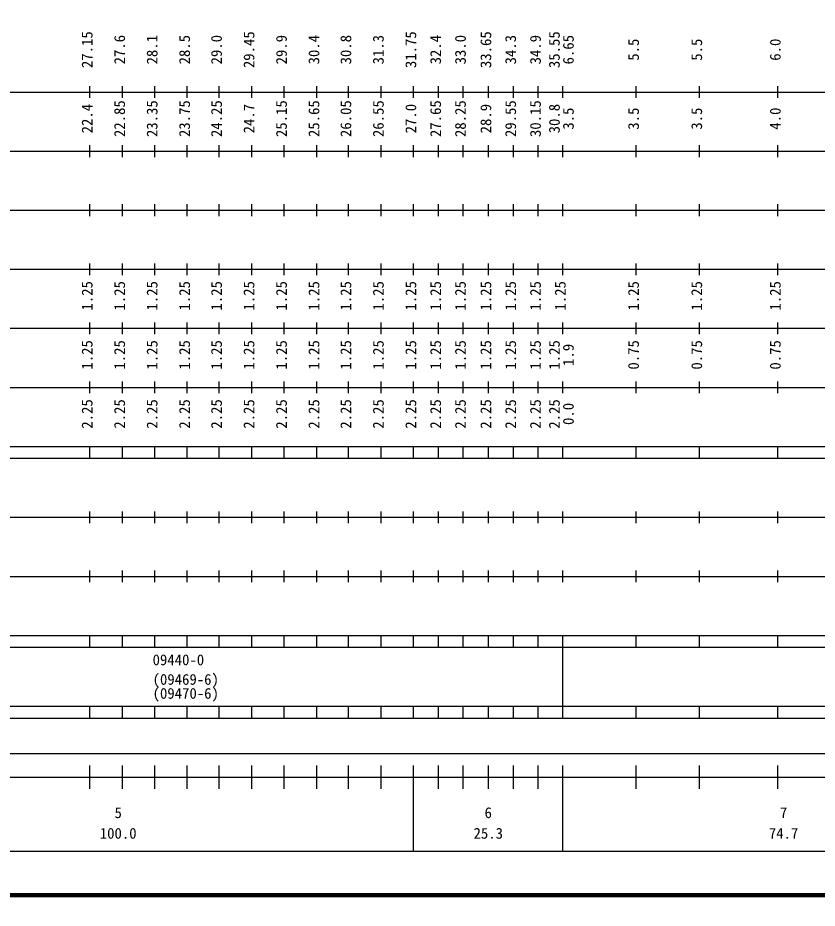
# Model space of a CAD drawing. Units: millimetres, scale not verified. Extents: x -4899410 to 5109540, y -9693800 to 6319957.
# Drawn here: x 301004 to 436337, y 17817 to 168571 of the extents above; entities that cross this region are included whole.
import ezdxf
from ezdxf.enums import TextEntityAlignment as Align

# ---------------------------------------------------------------- set-up
doc = ezdxf.new("R2010")
doc.units = ezdxf.units.MM
doc.header["$LTSCALE"] = 1000
for name, color, linetype, lineweight in [('M-BGD', 7, 'Continuous', 25), ('M-STR-STRC', 7, 'Continuous', 25), ('M-TTL', 7, 'Continuous', 140), ('M-TTL-BAND', 7, 'Continuous', 25)]:
    doc.layers.add(name, color=color, linetype=linetype, lineweight=lineweight)
doc.styles.add('ＭＳ ゴシック', font='')
doc.styles.get('ＭＳ ゴシック').set_extended_font_data('MS Gothic')

msp = doc.modelspace()

# ---------------------------------------------------------------- linework, layer by layer
at = {"layer": 'M-BGD'}
for centre, radius, start, end in [((396667, 204992), 140174, 28.54028, 28.54028), ((105069, -4689325), 5000125, 88.25258, 88.25258), ((105069, -4689325), 4999875, 88.25243, 88.25243), ((189475, -896639), 1201900, 87.05262, 87.05262)]:
    msp.add_arc(centre, radius, start, end, dxfattribs=at)
at = {"layer": 'M-STR-STRC'}
for centre, radius, start, end in [((388138, 206047), 153587, 22.5545, 22.5545), ((132409, -3183198), 3501900, 91.09382, 91.09382), ((105065, -4689325), 5004475, 88.93679, 88.93679), ((105065, -4689325), 5004475, 88.94407, 88.94407), ((105065, -4689325), 5004475, 88.91329, 88.91329), ((105065, -4689325), 5004475, 88.92057, 88.92057), ((132409, -3183198), 3498100, 89.16227, 89.16227), ((132409, -3183198), 3498100, 89.22959, 89.22959), ((132409, -3183198), 3498100, 89.24002, 89.24002), ((132409, -3183198), 3498100, 89.12862, 89.12862), ((132409, -3183198), 3498100, 88.99408, 88.99408), ((132409, -3183198), 3498100, 89.27369, 89.27369), ((132409, -3183198), 3498100, 89.3643, 89.3643), ((132409, -3183198), 3498100, 89.46539, 89.46539), ((132409, -3183198), 3498100, 89.47583, 89.47583), ((132409, -3183198), 3498100, 89.50954, 89.50954), ((132409, -3183198), 3498100, 89.60026, 89.60026), ((132409, -3183198), 3498100, 89.61071, 89.61071), ((132409, -3183198), 3498100, 89.634, 89.634), ((132409, -3183198), 3498100, 89.64445, 89.64445), ((132409, -3183198), 3498100, 89.67819, 89.67819), ((132409, -3183198), 3498100, 89.70148, 89.70148), ((132409, -3183198), 3498100, 89.71194, 89.71194), ((132409, -3183198), 3498100, 89.74569, 89.74569), ((132409, -3183198), 3498100, 89.77945, 89.77945), ((132409, -3183198), 3498100, 89.80275, 89.80275), ((132409, -3183198), 3498100, 89.81321, 89.81321), ((132409, -3183198), 3498100, 89.83652, 89.83652), ((132409, -3183198), 3498100, 89.88076, 89.88076), ((132409, -3183198), 3498100, 89.91454, 89.91454), ((132409, -3183198), 3498100, 89.93786, 89.93786), ((132409, -3183198), 3498100, 89.94833, 89.94833), ((132409, -3183198), 3498100, 90.00546, 90.00546), ((132409, -3183198), 3498100, 90.11737, 90.11737), ((132409, -3183198), 3498100, 90.14071, 90.14071), ((132409, -3183198), 3498100, 90.15119, 90.15119), ((132409, -3183198), 3498100, 90.17454, 90.17454), ((132409, -3183198), 3498100, 90.20837, 90.20837), ((132409, -3183198), 3498100, 90.24222, 90.24222), ((132409, -3183198), 3498100, 90.35427, 90.35427), ((132409, -3183198), 3498100, 90.41146, 90.41146), ((132409, -3183198), 3498100, 90.47917, 90.47917), ((132409, -3183198), 3498100, 90.54695, 90.54695), ((132409, -3183198), 3498100, 90.55748, 90.55748), ((132409, -3183198), 3498100, 90.61482, 90.61482), ((132409, -3183198), 3498100, 90.62535, 90.62535), ((132409, -3183198), 3498100, 90.72733, 90.72733), ((132409, -3183198), 3498100, 90.78484, 90.78484), ((132409, -3183198), 3498100, 90.92124, 90.92124), ((132409, -3183198), 3498100, 90.98956, 90.98956), ((132409, -3183198), 3498100, 91.03437, 91.03437), ((132409, -3183198), 3498100, 91.05797, 91.05797), ((132409, -3183198), 3498100, 91.06859, 91.06859), ((132409, -3183198), 3498100, 91.0922, 91.0922), ((105065, -4689325), 4995525, 89.97928, 89.97928), ((105065, -4689325), 4995525, 89.98659, 89.98659), ((105065, -4689325), 4995525, 89.93959, 89.93959), ((105065, -4689325), 4995525, 89.88529, 89.88529), ((105065, -4689325), 4995525, 89.89259, 89.89259), ((105065, -4689325), 4995525, 89.8691, 89.8691), ((105065, -4689325), 4995525, 89.83829, 89.83829), ((105065, -4689325), 4995525, 89.7443, 89.7443), ((105065, -4689325), 4995525, 89.7208, 89.7208), ((105065, -4689325), 4995525, 89.72811, 89.72811), ((105065, -4689325), 4995525, 89.6973, 89.6973), ((105065, -4689325), 4995525, 89.70461, 89.70461), ((105065, -4689325), 4995525, 89.6738, 89.6738), ((105065, -4689325), 4995525, 89.68111, 89.68111), ((105065, -4689325), 4995525, 89.65761, 89.65761), ((105065, -4689325), 4995525, 89.62681, 89.62681), ((105065, -4689325), 4995525, 89.63411, 89.63411), ((105065, -4689325), 4995525, 89.60331, 89.60331), ((105065, -4689325), 4995525, 89.57981, 89.57981), ((105065, -4689325), 4995525, 89.58712, 89.58712), ((105065, -4689325), 4995525, 89.55631, 89.55631), ((105065, -4689325), 4995525, 89.56362, 89.56362), ((105065, -4689325), 4995525, 89.50932, 89.50932), ((105065, -4689325), 4995525, 89.49312, 89.49312), ((105065, -4689325), 4995525, 89.43882, 89.43882), ((105065, -4689325), 4995525, 89.44613, 89.44613), ((105065, -4689325), 4995525, 89.46963, 89.46963), ((105065, -4689325), 4995525, 89.39183, 89.39183), ((105065, -4689325), 4995525, 89.36833, 89.36833), ((105065, -4689325), 4995525, 89.37563, 89.37563), ((105065, -4689325), 4995525, 89.27433, 89.27433), ((105065, -4689325), 4995525, 89.25814, 89.25814), ((105065, -4689325), 4995525, 89.22734, 89.22734), ((105065, -4689325), 4995525, 89.23464, 89.23464), ((105065, -4689325), 4995525, 89.20384, 89.20384), ((105065, -4689325), 4995525, 89.18034, 89.18034), ((105065, -4689325), 4995525, 89.10985, 89.10985), ((105065, -4689325), 4995525, 89.11715, 89.11715), ((105065, -4689325), 4995525, 89.08635, 89.08635), ((105065, -4689325), 4995525, 89.03935, 89.03935), ((105065, -4689325), 4995525, 89.04666, 89.04666), ((105065, -4689325), 4995525, 88.99236, 88.99236), ((105065, -4689325), 4995525, 88.99966, 88.99966), ((105065, -4689325), 4995525, 88.96886, 88.96886), ((105065, -4689325), 4995525, 88.95266, 88.95266), ((105065, -4689325), 4995525, 88.92186, 88.92186), ((105065, -4689325), 4995525, 88.87486, 88.87486), ((105065, -4689325), 4995525, 88.88217, 88.88217), ((105065, -4689325), 4995525, 88.85867, 88.85867), ((105065, -4689325), 4995525, 88.82787, 88.82787), ((105065, -4689325), 4995525, 88.83517, 88.83517), ((105065, -4689325), 4995525, 88.80437, 88.80437), ((105065, -4689325), 4995525, 88.81167, 88.81167), ((105065, -4689325), 4995525, 88.73387, 88.73387), ((189474, -896639), 1201900, 86.64169, 86.64169), ((189474, -896639), 1201900, 86.67126, 86.67126), ((189474, -896639), 1201900, 86.54669, 86.54669), ((189474, -896639), 1201900, 86.26236, 86.26236), ((189474, -896639), 1201900, 86.29179, 86.29179), ((189474, -896639), 1201900, 86.1972, 86.1972), ((189474, -896639), 1201900, 86.07337, 86.07337), ((189474, -896639), 1201900, 86.00837, 86.00837), ((189474, -896639), 1201900, 85.91412, 85.91412), ((189474, -896639), 1201900, 85.81998, 85.81998), ((189474, -896639), 1201900, 85.69673, 85.69673), ((189474, -896639), 1201900, 85.72595, 85.72595), ((189474, -896639), 1201900, 85.60284, 85.60284), ((189474, -896639), 1201900, 85.63204, 85.63204), ((189474, -896639), 1201900, 85.50907, 85.50907), ((189474, -896639), 1201900, 85.22839, 85.22839), ((189474, -896639), 1201900, 85.25746, 85.25746), ((189474, -896639), 1201900, 85.16408, 85.16408), ((189474, -896639), 1201900, 85.07081, 85.07081), ((189474, -896639), 1201900, 84.85566, 84.85566), ((189474, -896639), 1201900, 84.76275, 84.76275), ((189474, -896639), 1201900, 84.79165, 84.79165), ((189474, -896639), 1201900, 84.57723, 84.57723), ((189474, -896639), 1201900, 84.51343, 84.51343), ((189475, -896639), 1201900, 88.66414, 88.66414), ((189475, -896639), 1201900, 88.69449, 88.69449), ((189475, -896639), 1201900, 88.59692, 88.59692), ((189475, -896639), 1201900, 88.46922, 88.46922), ((189475, -896639), 1201900, 88.37194, 88.37194), ((189475, -896639), 1201900, 88.27479, 88.27479), ((189475, -896639), 1201900, 88.30498, 88.30498), ((189475, -896639), 1201900, 88.20792, 88.20792), ((189475, -896639), 1201900, 88.08086, 88.08086), ((189475, -896639), 1201900, 88.11098, 88.11098), ((189475, -896639), 1201900, 87.88743, 87.88743), ((189475, -896639), 1201900, 87.79089, 87.79089), ((189475, -896639), 1201900, 87.82089, 87.82089), ((189475, -896639), 1201900, 87.72444, 87.72444), ((189475, -896639), 1201900, 87.62811, 87.62811), ((189475, -896639), 1201900, 87.31001, 87.31001), ((189475, -896639), 1201900, 87.33983, 87.33983), ((189475, -896639), 1201900, 87.2142, 87.2142), ((189475, -896639), 1201900, 87.24398, 87.24398), ((189475, -896639), 1201900, 87.1185, 87.1185), ((189475, -896639), 1201900, 86.92745, 86.92745), ((189475, -896639), 1201900, 86.95712, 86.95712), ((189475, -896639), 1201900, 86.76646, 86.76646)]:
    msp.add_arc(centre, radius, start, end, dxfattribs=at)
at = {"layer": 'M-TTL', "color": 2}
msp.add_line((40000, 20000), (680000, 20000), dxfattribs=at)
at = {"layer": 'M-TTL-BAND'}
for p, q in [((313200, 155000), (313200, 157000)), ((318700, 155000), (318700, 157000)), ((324200, 155000), (324200, 157000)), ((329700, 155000), (329700, 157000)), ((335100, 155000), (335100, 157000)), ((340600, 155000), (340600, 157000)), ((346100, 155000), (346100, 157000)), ((351600, 155000), (351600, 157000)), ((357000, 155000), (357000, 157000)), ((362500, 155000), (362500, 157000)), ((368000, 155000), (368000, 157000)), ((372200, 155000), (372200, 157000)), ((376400, 155000), (376400, 157000)), ((380700, 155000), (380700, 157000)), ((384900, 155000), (384900, 157000)), ((389100, 155000), (389100, 157000)), ((393300, 155000), (393300, 157000)), ((405700, 155000), (405700, 157000)), ((416400, 155000), (416400, 157000)), ((429700, 155000), (429700, 157000)), ((40000, 156000), (579000, 156000)), ((313200, 145000), (313200, 147000)), ((318700, 145000), (318700, 147000)), ((324200, 145000), (324200, 147000)), ((329700, 145000), (329700, 147000)), ((335100, 145000), (335100, 147000)), ((340600, 145000), (340600, 147000)), ((346100, 145000), (346100, 147000)), ((351600, 145000), (351600, 147000)), ((357000, 145000), (357000, 147000)), ((362500, 145000), (362500, 147000)), ((368000, 145000), (368000, 147000)), ((372200, 145000), (372200, 147000)), ((376400, 145000), (376400, 147000)), ((380700, 145000), (380700, 147000)), ((384900, 145000), (384900, 147000)), ((389100, 145000), (389100, 147000)), ((393300, 145000), (393300, 147000)), ((405700, 145000), (405700, 147000)), ((416400, 145000), (416400, 147000)), ((429700, 145000), (429700, 147000)), ((46000, 146000), (579000, 146000)), ((52000, 136000), (579000, 136000)), ((313200, 135000), (313200, 137000)), ((318700, 135000), (318700, 137000)), ((324200, 135000), (324200, 137000)), ((329700, 135000), (329700, 137000)), ((335100, 135000), (335100, 137000)), ((340600, 135000), (340600, 137000)), ((346100, 135000), (346100, 137000)), ((351600, 135000), (351600, 137000)), ((357000, 135000), (357000, 137000)), ((362500, 135000), (362500, 137000)), ((368000, 135000), (368000, 137000)), ((372200, 135000), (372200, 137000)), ((376400, 135000), (376400, 137000)), ((380700, 135000), (380700, 137000)), ((384900, 135000), (384900, 137000)), ((389100, 135000), (389100, 137000)), ((393300, 135000), (393300, 137000)), ((405700, 135000), (405700, 137000)), ((416400, 135000), (416400, 137000)), ((429700, 135000), (429700, 137000)), ((313200, 125000), (313200, 127000)), ((318700, 125000), (318700, 127000)), ((324200, 125000), (324200, 127000)), ((329700, 125000), (329700, 127000)), ((335100, 125000), (335100, 127000)), ((340600, 125000), (340600, 127000)), ((346100, 125000), (346100, 127000)), ((351600, 125000), (351600, 127000)), ((357000, 125000), (357000, 127000)), ((362500, 125000), (362500, 127000)), ((368000, 125000), (368000, 127000)), ((372200, 125000), (372200, 127000)), ((376400, 125000), (376400, 127000)), ((380700, 125000), (380700, 127000)), ((384900, 125000), (384900, 127000)), ((389100, 125000), (389100, 127000)), ((393300, 125000), (393300, 127000)), ((405700, 125000), (405700, 127000)), ((416400, 125000), (416400, 127000)), ((429700, 125000), (429700, 127000)), ((46000, 126000), (579000, 126000)), ((313200, 115000), (313200, 117000)), ((318700, 115000), (318700, 117000)), ((324200, 115000), (324200, 117000)), ((329700, 115000), (329700, 117000)), ((335100, 115000), (335100, 117000)), ((340600, 115000), (340600, 117000)), ((346100, 115000), (346100, 117000)), ((351600, 115000), (351600, 117000)), ((357000, 115000), (357000, 117000)), ((362500, 115000), (362500, 117000)), ((368000, 115000), (368000, 117000)), ((372200, 115000), (372200, 117000)), ((376400, 115000), (376400, 117000)), ((380700, 115000), (380700, 117000)), ((384900, 115000), (384900, 117000)), ((389100, 115000), (389100, 117000)), ((393300, 115000), (393300, 117000)), ((405700, 115000), (405700, 117000)), ((416400, 115000), (416400, 117000)), ((429700, 115000), (429700, 117000)), ((52000, 116000), (579000, 116000)), ((46000, 106000), (579000, 106000)), ((313200, 105000), (313200, 107000)), ((318700, 105000), (318700, 107000)), ((324200, 105000), (324200, 107000)), ((329700, 105000), (329700, 107000)), ((335100, 105000), (335100, 107000)), ((340600, 105000), (340600, 107000)), ((346100, 105000), (346100, 107000)), ((351600, 105000), (351600, 107000)), ((357000, 105000), (357000, 107000)), ((362500, 105000), (362500, 107000)), ((368000, 105000), (368000, 107000)), ((372200, 105000), (372200, 107000)), ((376400, 105000), (376400, 107000)), ((380700, 105000), (380700, 107000)), ((384900, 105000), (384900, 107000)), ((389100, 105000), (389100, 107000)), ((393300, 105000), (393300, 107000)), ((405700, 105000), (405700, 107000)), ((416400, 105000), (416400, 107000)), ((429700, 105000), (429700, 107000)), ((40000, 96000), (579000, 96000)), ((313200, 94000), (313200, 96000)), ((318700, 94000), (318700, 96000)), ((324200, 94000), (324200, 96000)), ((329700, 94000), (329700, 96000)), ((335100, 94000), (335100, 96000)), ((340600, 94000), (340600, 96000)), ((346100, 94000), (346100, 96000)), ((351600, 94000), (351600, 96000)), ((357000, 94000), (357000, 96000)), ((362500, 94000), (362500, 96000)), ((368000, 94000), (368000, 96000)), ((372200, 94000), (372200, 96000)), ((376400, 94000), (376400, 96000)), ((380700, 94000), (380700, 96000)), ((384900, 94000), (384900, 96000)), ((389100, 94000), (389100, 96000)), ((393300, 94000), (393300, 96000)), ((405700, 94000), (405700, 96000)), ((416400, 94000), (416400, 96000)), ((429700, 94000), (429700, 96000)), ((40000, 94000), (579000, 94000)), ((313200, 83000), (313200, 85000)), ((318700, 83000), (318700, 85000)), ((324200, 83000), (324200, 85000)), ((329700, 83000), (329700, 85000)), ((335100, 83000), (335100, 85000)), ((340600, 83000), (340600, 85000)), ((346100, 83000), (346100, 85000)), ((351600, 83000), (351600, 85000)), ((357000, 83000), (357000, 85000)), ((362500, 83000), (362500, 85000)), ((368000, 83000), (368000, 85000)), ((372200, 83000), (372200, 85000)), ((376400, 83000), (376400, 85000)), ((380700, 83000), (380700, 85000)), ((384900, 83000), (384900, 85000)), ((389100, 83000), (389100, 85000)), ((393300, 83000), (393300, 85000)), ((405700, 83000), (405700, 85000)), ((416400, 83000), (416400, 85000)), ((429700, 83000), (429700, 85000)), ((49000, 84000), (579000, 84000)), ((40000, 74000), (579000, 74000)), ((313200, 73000), (313200, 75000)), ((318700, 73000), (318700, 75000)), ((324200, 73000), (324200, 75000)), ((329700, 73000), (329700, 75000)), ((335100, 73000), (335100, 75000)), ((340600, 73000), (340600, 75000)), ((346100, 73000), (346100, 75000)), ((351600, 73000), (351600, 75000)), ((357000, 73000), (357000, 75000)), ((362500, 73000), (362500, 75000)), ((368000, 73000), (368000, 75000)), ((372200, 73000), (372200, 75000)), ((376400, 73000), (376400, 75000)), ((380700, 73000), (380700, 75000)), ((384900, 73000), (384900, 75000)), ((389100, 73000), (389100, 75000)), ((393300, 73000), (393300, 75000)), ((405700, 73000), (405700, 75000)), ((416400, 73000), (416400, 75000)), ((429700, 73000), (429700, 75000)), ((40000, 64000), (579000, 64000)), ((313200, 62000), (313200, 64000)), ((318700, 62000), (318700, 64000)), ((324200, 62000), (324200, 64000)), ((329700, 62000), (329700, 64000)), ((335100, 62000), (335100, 64000)), ((340600, 62000), (340600, 64000)), ((346100, 62000), (346100, 64000)), ((351600, 62000), (351600, 64000)), ((357000, 62000), (357000, 64000)), ((362500, 62000), (362500, 64000)), ((368000, 62000), (368000, 64000)), ((372200, 62000), (372200, 64000)), ((376400, 62000), (376400, 64000)), ((380700, 62000), (380700, 64000)), ((384900, 62000), (384900, 64000)), ((389100, 62000), (389100, 64000)), ((393300, 62000), (393300, 64000)), ((405700, 62000), (405700, 64000)), ((416400, 62000), (416400, 64000)), ((429700, 62000), (429700, 64000)), ((40000, 62000), (579000, 62000)), ((393300, 52000), (393300, 62000)), ((40000, 52000), (579000, 52000)), ((313200, 50000), (313200, 52000)), ((318700, 50000), (318700, 52000)), ((324200, 50000), (324200, 52000)), ((329700, 50000), (329700, 52000)), ((335100, 50000), (335100, 52000)), ((340600, 50000), (340600, 52000)), ((346100, 50000), (346100, 52000)), ((351600, 50000), (351600, 52000)), ((357000, 50000), (357000, 52000)), ((362500, 50000), (362500, 52000)), ((368000, 50000), (368000, 52000)), ((372200, 50000), (372200, 52000)), ((376400, 50000), (376400, 52000)), ((380700, 50000), (380700, 52000)), ((384900, 50000), (384900, 52000)), ((389100, 50000), (389100, 52000)), ((393300, 50000), (393300, 52000)), ((405700, 50000), (405700, 52000)), ((416400, 50000), (416400, 52000)), ((429700, 50000), (429700, 52000)), ((40000, 50000), (579000, 50000)), ((71000, 44000), (565000, 44000)), ((313200, 38000), (313200, 42000)), ((318700, 38000), (318700, 42000)), ((324200, 38000), (324200, 42000)), ((329700, 38000), (329700, 42000)), ((335100, 38000), (335100, 42000)), ((340600, 38000), (340600, 42000)), ((346100, 38000), (346100, 42000)), ((351600, 38000), (351600, 42000)), ((357000, 38000), (357000, 42000)), ((362500, 38000), (362500, 42000)), ((368000, 27500), (368000, 42000)), ((372200, 38000), (372200, 42000)), ((376400, 38000), (376400, 42000)), ((380700, 38000), (380700, 42000)), ((384900, 38000), (384900, 42000)), ((389100, 38000), (389100, 42000)), ((393300, 27500), (393300, 42000)), ((405700, 38000), (405700, 42000)), ((416400, 38000), (416400, 42000)), ((429700, 38000), (429700, 42000)), ((40000, 40000), (579000, 40000)), ((68000, 27500), (579000, 27500))]:
    msp.add_line(p, q, dxfattribs=at)

# ---------------------------------------------------------------- texts
at = {"layer": 'M-TTL', "style": 'ＭＳ ゴシック'}
for s, p in [('(09469-6)', (323825, 55090)), ('(09470-6)', (323825, 52726))]:
    msp.add_text(s, height=1833, dxfattribs=at).set_placement(p, align=Align.BOTTOM_LEFT)
at = {"layer": 'M-TTL-BAND', "style": 'ＭＳ ゴシック'}
for s, p in [('27.15', (314200, 163174)), ('29.45', (341600, 163174)), ('31.75', (369000, 163174)), ('33.65', (381700, 163174)), ('35.55', (393300, 163174)), ('27.6', (319700, 163174)), ('28.1', (325200, 163174)), ('28.5', (330700, 163174)), ('29.0', (336100, 163174)), ('29.9', (347100, 163174)), ('30.4', (352600, 163174)), ('30.8', (358000, 163174)), ('31.3', (363500, 163174)), ('32.4', (373200, 163174)), ('33.0', (377400, 163174)), ('34.3', (385900, 163174)), ('34.9', (390100, 163174)), ('6.65', (395670, 163174)), ('5.5', (406700, 163174)), ('5.5', (417400, 163174)), ('6.0', (430700, 163174)), ('22.4', (314200, 151500)), ('22.85', (319700, 151500)), ('23.35', (325200, 151500)), ('23.75', (330700, 151500)), ('24.25', (336100, 151500)), ('24.7', (341600, 151500)), ('25.15', (347100, 151500)), ('25.65', (352600, 151500)), ('26.05', (358000, 151500)), ('26.55', (363500, 151500)), ('27.0', (369000, 151500)), ('27.65', (373200, 151500)), ('28.25', (377400, 151500)), ('28.9', (381700, 151500)), ('29.55', (385900, 151500)), ('30.15', (390100, 151500)), ('30.8', (393300, 151500)), ('3.5', (395670, 151500)), ('3.5', (406700, 151500)), ('3.5', (417400, 151500)), ('4.0', (430700, 151500)), ('1.25', (314200, 121500)), ('1.25', (319700, 121500)), ('1.25', (325200, 121500)), ('1.25', (330700, 121500)), ('1.25', (336100, 121500)), ('1.25', (341600, 121500)), ('1.25', (347100, 121500)), ('1.25', (352600, 121500)), ('1.25', (358000, 121500)), ('1.25', (363500, 121500)), ('1.25', (369000, 121500)), ('1.25', (373200, 121500)), ('1.25', (377400, 121500)), ('1.25', (381700, 121500)), ('1.25', (385900, 121500)), ('1.25', (390100, 121500)), ('1.25', (394300, 121500)), ('1.25', (406700, 121500)), ('1.25', (417400, 121500)), ('1.25', (430700, 121500)), ('1.25', (314200, 111500)), ('1.25', (319700, 111500)), ('1.25', (325200, 111500)), ('1.25', (330700, 111500)), ('1.25', (336100, 111500)), ('1.25', (341600, 111500)), ('1.25', (347100, 111500)), ('1.25', (352600, 111500)), ('1.25', (358000, 111500)), ('1.25', (363500, 111500)), ('1.25', (369000, 111500)), ('1.25', (373200, 111500)), ('1.25', (377400, 111500)), ('1.25', (381700, 111500)), ('1.25', (385900, 111500)), ('1.25', (390100, 111500)), ('1.25', (393300, 111500)), ('1.9', (395670, 111500)), ('0.75', (406700, 111500)), ('0.75', (417400, 111500)), ('0.75', (430700, 111500)), ('2.25', (314200, 101500)), ('2.25', (319700, 101500)), ('2.25', (325200, 101500)), ('2.25', (330700, 101500)), ('2.25', (336100, 101500)), ('2.25', (341600, 101500)), ('2.25', (347100, 101500)), ('2.25', (352600, 101500)), ('2.25', (358000, 101500)), ('2.25', (363500, 101500)), ('2.25', (369000, 101500)), ('2.25', (373200, 101500)), ('2.25', (377400, 101500)), ('2.25', (381700, 101500)), ('2.25', (385900, 101500)), ('2.25', (390100, 101500)), ('2.25', (393300, 101500)), ('0.0', (395670, 101500))]:
    msp.add_text(s, height=1833, rotation=90, dxfattribs=at).set_placement(p, align=Align.BOTTOM_CENTER)
msp.add_text('09440-0', height=1833, dxfattribs=at).set_placement((323825, 58405), align=Align.BOTTOM_LEFT)
for s, p in [('5', (318000, 32523)), ('6', (380650, 32523)), ('7', (430650, 32523)), ('100.0', (318000, 29033)), ('25.3', (380650, 29033)), ('74.7', (430650, 29033))]:
    msp.add_text(s, height=1833, dxfattribs=at).set_placement(p, align=Align.BOTTOM_CENTER)

doc.saveas('drawing.dxf')
